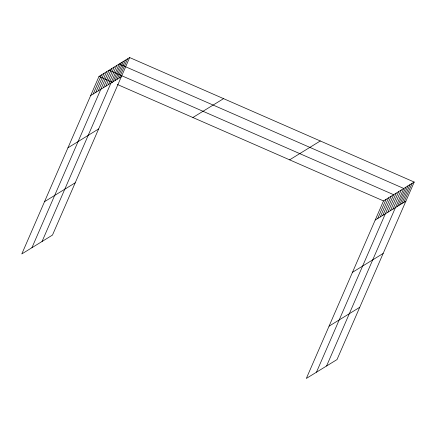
<?xml version="1.0" encoding="UTF-8"?>
<svg xmlns="http://www.w3.org/2000/svg" width="436" height="436" viewBox="0 0 436 436"><rect width="100%" height="100%" fill="white"/><g stroke="black" fill="none" stroke-linecap="round" stroke-linejoin="round"><path stroke-width="0.65" d="M129.672 57.557L98.988 76.431L21.8 253.943L52.483 235.069L129.672 57.557L414.2 182.057L337.012 359.569L306.328 378.443L383.517 200.931L414.2 182.057M93.206 93.985L101.517 74.872M95.74 92.427L104.051 73.313M98.269 90.868L106.58 71.76M31.926 247.719L109.114 70.201L393.643 194.701L316.454 372.219M103.332 87.756L111.643 68.643M105.866 86.197L114.178 67.09M108.395 84.639L116.706 65.531M42.052 241.49L119.241 63.972L403.769 188.472L326.58 365.989M113.017 81.799L121.322 62.691M115.104 80.518L123.41 61.405M117.186 79.232L125.497 60.124M119.273 77.951L127.585 58.838M377.734 218.485L386.045 199.372M380.268 216.926L388.58 197.813M382.797 215.368L391.108 196.26M387.86 212.256L396.171 193.143M390.394 210.697L398.706 191.589M392.923 209.138L401.234 190.031M397.545 206.299L405.856 187.191M399.632 205.018L407.938 185.905M401.72 203.732L410.025 184.624M403.801 202.451L412.113 183.338M90.677 95.539L121.361 76.665M67.945 147.815L98.634 128.942M44.527 201.672L75.215 182.798M192.881 117.513L223.564 98.64M289.618 159.843L320.307 140.97M375.205 220.038L405.889 201.165M352.473 272.315L383.162 253.441M329.06 326.172L359.744 307.298M98.988 76.431L112.488 82.339M117.398 84.486L383.517 200.931"/></g></svg>
